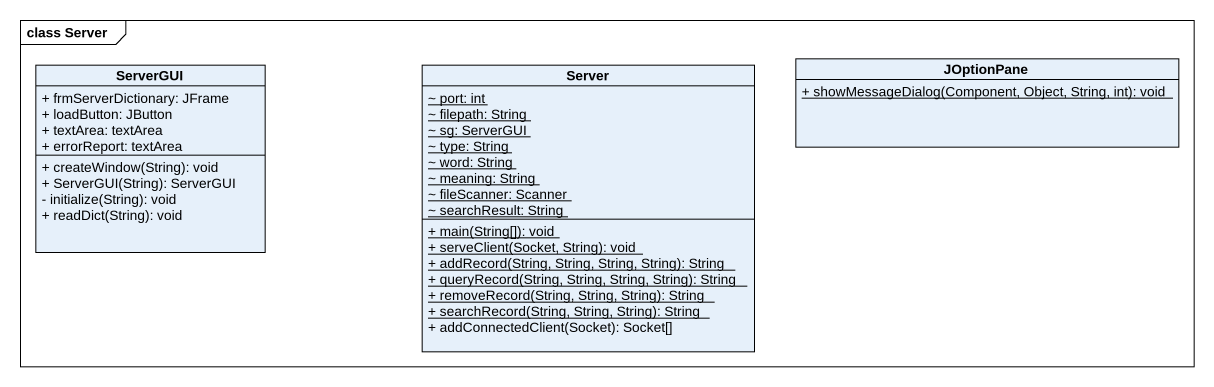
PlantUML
@startuml
mainframe class Server
hide circle
hide empty members
skinparam classAttributeIconSize 0
class ServerGUI {
  + frmServerDictionary: JFrame
  + loadButton: JButton
  + textArea: textArea
  + errorReport: textArea
  + createWindow(String): void
  + ServerGUI(String): ServerGUI
  - initialize(String): void
  + readDict(String): void
}
class Server {
  {static} ~ port: int
  {static} ~ filepath: String
  {static} ~ sg: ServerGUI
  {static} ~ type: String
  {static} ~ word: String
  {static} ~ meaning: String
  {static} ~ fileScanner: Scanner
  {static} ~ searchResult: String
  {static} + main(String[]): void
  {static} + serveClient(Socket, String): void
  {static} + addRecord(String, String, String, String): String
  {static} + queryRecord(String, String, String, String): String
  {static} + removeRecord(String, String, String): String
  {static} + searchRecord(String, String, String): String
  + addConnectedClient(Socket): Socket[]
}
class JOptionPane {
  {static} + showMessageDialog(Component, Object, String, int): void
}
@enduml
